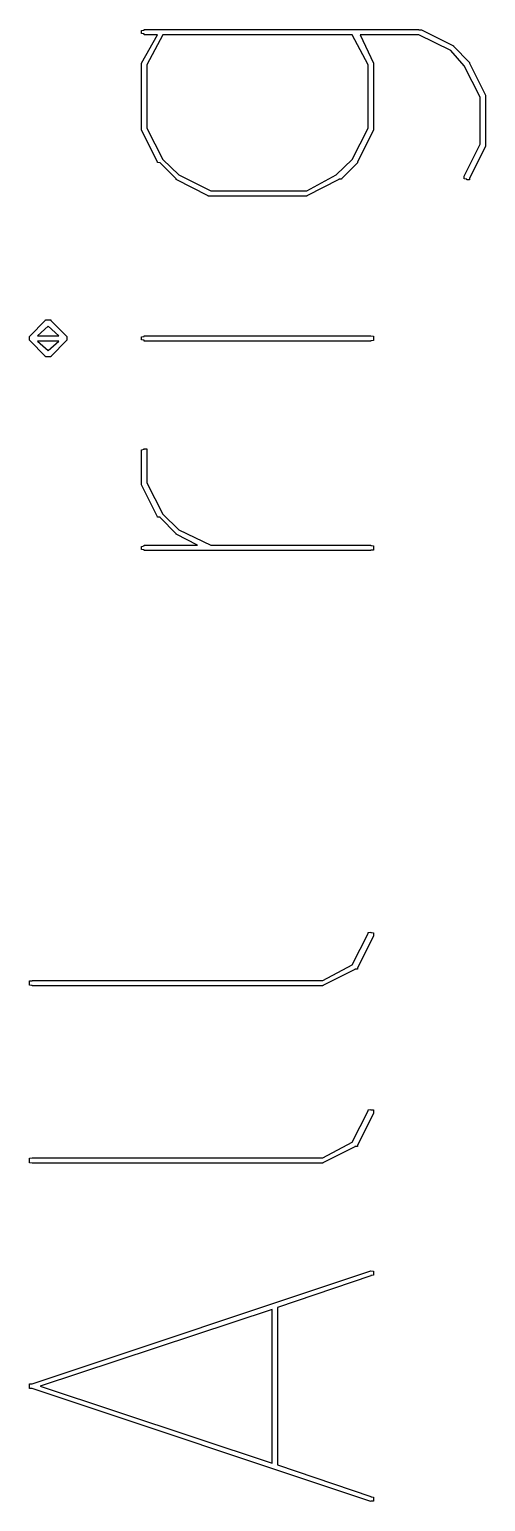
# Model space of a CAD drawing. Extents: x 59 to 2996, y -153 to 1402.
# Drawn here: x 763.321 to 763.492, y 457.204 to 457.756 of the extents above; entities that cross this region are included whole.
import ezdxf

# ---------------------------------------------------------------- set-up
doc = ezdxf.new("R2010")
doc.units = 0
doc.layers.add('BLACK', color=7, linetype='CONTINUOUS')

msp = doc.modelspace()

# ---------------------------------------------------------------- linework, layer by layer
at = {"layer": 'BLACK', "linetype": 'Continuous'}
for p, q in [((763.36314, 457.75603), (763.36414, 457.75613)), ((763.36314, 457.75583), (763.36314, 457.75603)), ((763.36314, 457.75563), (763.36314, 457.75583)), ((763.36314, 457.75543), (763.36314, 457.75563)), ((763.36314, 457.75523), (763.36314, 457.75543)), ((763.36314, 457.75503), (763.36314, 457.75523)), ((763.36314, 457.75493), (763.36314, 457.75503)), ((763.36414, 457.75473), (763.36314, 457.75493)), ((763.36314, 457.74383), (763.36914, 457.75443)), ((763.36414, 457.75633), (763.36414, 457.75643)), ((763.36414, 457.75643), (763.36414, 457.75643)), ((763.36414, 457.75643), (763.46714, 457.75643)), ((763.36414, 457.75623), (763.36414, 457.75633)), ((763.36414, 457.75613), (763.36414, 457.75623)), ((763.36414, 457.75463), (763.36414, 457.75473)), ((763.36414, 457.75453), (763.36414, 457.75463)), ((763.36414, 457.75443), (763.36414, 457.75453)), ((763.36914, 457.75443), (763.36414, 457.75443)), ((763.36414, 457.75443), (763.36414, 457.75443)), ((763.37114, 457.75443), (763.36514, 457.74313)), ((763.44214, 457.75443), (763.37114, 457.75443)), ((763.44814, 457.74313), (763.44214, 457.75443)), ((763.46714, 457.75443), (763.44514, 457.75443)), ((763.44514, 457.75443), (763.45014, 457.74383)), ((763.46714, 457.75643), (763.46714, 457.75643)), ((763.46714, 457.75643), (763.46714, 457.75643)), ((763.46714, 457.75643), (763.46714, 457.75643)), ((763.46714, 457.75643), (763.46714, 457.75643)), ((763.46714, 457.75643), (763.46714, 457.75643)), ((763.46714, 457.75643), (763.46714, 457.75633)), ((763.46714, 457.75643), (763.46714, 457.75643)), ((763.46714, 457.75633), (763.46714, 457.75633)), ((763.46714, 457.75633), (763.46814, 457.75633)), ((763.47914, 457.74853), (763.46714, 457.75443)), ((763.46814, 457.75633), (763.46814, 457.75633)), ((763.46814, 457.75633), (763.48014, 457.75023)), ((763.48414, 457.74273), (763.47914, 457.74853)), ((763.48014, 457.75023), (763.48014, 457.75023)), ((763.48014, 457.75023), (763.48014, 457.75023)), ((763.48014, 457.75023), (763.48014, 457.75023)), ((763.48014, 457.75023), (763.48014, 457.75023)), ((763.48014, 457.75023), (763.48014, 457.75013)), ((763.48014, 457.75013), (763.48014, 457.75013)), ((763.48014, 457.75013), (763.48014, 457.75013)), ((763.48014, 457.75013), (763.48614, 457.74403)), ((763.36314, 457.74373), (763.36314, 457.74383)), ((763.36314, 457.74363), (763.36314, 457.74373)), ((763.36314, 457.74373), (763.36314, 457.74373)), ((763.36314, 457.74353), (763.36314, 457.74363)), ((763.36314, 457.74363), (763.36314, 457.74363)), ((763.36314, 457.74343), (763.36314, 457.74353)), ((763.36314, 457.74353), (763.36314, 457.74353)), ((763.36314, 457.74353), (763.36314, 457.74353)), ((763.36314, 457.74333), (763.36314, 457.74343)), ((763.36314, 457.71913), (763.36314, 457.74333)), ((763.36314, 457.74333), (763.36314, 457.74333)), ((763.36514, 457.74313), (763.36514, 457.71933)), ((763.44814, 457.71933), (763.44814, 457.74313)), ((763.45014, 457.74383), (763.45014, 457.74373)), ((763.45014, 457.74373), (763.45014, 457.74373)), ((763.45014, 457.74373), (763.45014, 457.74373)), ((763.45014, 457.74373), (763.45014, 457.74363)), ((763.45014, 457.74363), (763.45014, 457.74363)), ((763.45014, 457.74363), (763.45014, 457.74353)), ((763.45014, 457.74353), (763.45014, 457.74353)), ((763.45014, 457.74353), (763.45014, 457.74343)), ((763.45014, 457.74343), (763.45014, 457.74343)), ((763.45014, 457.74343), (763.45014, 457.74333)), ((763.45014, 457.74333), (763.45014, 457.74333)), ((763.45014, 457.74333), (763.45014, 457.71913)), ((763.49014, 457.73103), (763.48414, 457.74273)), ((763.48614, 457.74403), (763.48614, 457.74403)), ((763.48614, 457.74403), (763.48614, 457.74403)), ((763.48614, 457.74403), (763.48614, 457.74393)), ((763.48614, 457.74393), (763.48614, 457.74393)), ((763.48614, 457.74393), (763.48614, 457.74393)), ((763.48614, 457.74393), (763.48614, 457.74383)), ((763.48614, 457.74383), (763.48614, 457.74383)), ((763.48614, 457.74383), (763.49214, 457.73173)), ((763.49014, 457.71333), (763.49014, 457.73103)), ((763.49214, 457.73173), (763.49214, 457.73163)), ((763.49214, 457.73163), (763.49214, 457.73163)), ((763.49214, 457.73163), (763.49214, 457.73163)), ((763.49214, 457.73163), (763.49214, 457.73153)), ((763.49214, 457.73153), (763.49214, 457.73153)), ((763.49214, 457.73153), (763.49214, 457.73143)), ((763.49214, 457.73143), (763.49214, 457.73143)), ((763.49214, 457.73143), (763.49214, 457.73133)), ((763.49214, 457.73133), (763.49214, 457.73133)), ((763.49214, 457.73133), (763.49214, 457.73123)), ((763.49214, 457.73123), (763.49214, 457.73123)), ((763.49214, 457.73123), (763.49214, 457.71313)), ((763.36314, 457.71903), (763.36314, 457.71913)), ((763.36314, 457.71913), (763.36314, 457.71913)), ((763.36314, 457.71913), (763.36314, 457.71913)), ((763.36314, 457.71893), (763.36314, 457.71903)), ((763.36314, 457.71883), (763.36314, 457.71893)), ((763.36314, 457.71893), (763.36314, 457.71893)), ((763.36314, 457.71893), (763.36314, 457.71893)), ((763.36314, 457.71873), (763.36314, 457.71883)), ((763.36914, 457.70663), (763.36314, 457.71873)), ((763.36314, 457.71873), (763.36314, 457.71873)), ((763.36314, 457.71873), (763.36314, 457.71873)), ((763.36314, 457.71873), (763.36314, 457.71873)), ((763.36514, 457.71933), (763.37114, 457.70763)), ((763.44214, 457.70763), (763.44814, 457.71933)), ((763.45014, 457.71873), (763.44414, 457.70663)), ((763.45014, 457.71913), (763.45014, 457.71913)), ((763.45014, 457.71913), (763.45014, 457.71903)), ((763.45014, 457.71903), (763.45014, 457.71903)), ((763.45014, 457.71903), (763.45014, 457.71893)), ((763.45014, 457.71893), (763.45014, 457.71893)), ((763.45014, 457.71893), (763.45014, 457.71883)), ((763.45014, 457.71883), (763.45014, 457.71883)), ((763.45014, 457.71883), (763.45014, 457.71873)), ((763.45014, 457.71873), (763.45014, 457.71873)), ((763.45014, 457.71873), (763.45014, 457.71873)), ((763.48414, 457.70143), (763.49014, 457.71333)), ((763.49214, 457.71313), (763.49214, 457.71303)), ((763.37114, 457.70763), (763.37714, 457.70183)), ((763.43614, 457.70183), (763.44214, 457.70763)), ((763.49214, 457.71263), (763.48614, 457.70053)), ((763.49214, 457.71303), (763.49214, 457.71303)), ((763.49214, 457.71303), (763.49214, 457.71293)), ((763.49214, 457.71293), (763.49214, 457.71293)), ((763.49214, 457.71293), (763.49214, 457.71283)), ((763.49214, 457.71283), (763.49214, 457.71283)), ((763.49214, 457.71283), (763.49214, 457.71273)), ((763.49214, 457.71273), (763.49214, 457.71273)), ((763.49214, 457.71273), (763.49214, 457.71263)), ((763.49214, 457.71263), (763.49214, 457.71263)), ((763.36914, 457.70653), (763.36914, 457.70663)), ((763.37014, 457.70643), (763.36914, 457.70653)), ((763.36914, 457.70653), (763.36914, 457.70653)), ((763.37014, 457.70633), (763.37014, 457.70643)), ((763.37014, 457.70643), (763.37014, 457.70643)), ((763.37014, 457.70643), (763.37014, 457.70643)), ((763.37614, 457.70033), (763.37014, 457.70633)), ((763.37014, 457.70633), (763.37014, 457.70633)), ((763.44414, 457.70633), (763.43814, 457.70033)), ((763.44414, 457.70663), (763.44414, 457.70663)), ((763.44414, 457.70663), (763.44414, 457.70653)), ((763.44414, 457.70653), (763.44414, 457.70653)), ((763.44414, 457.70653), (763.44414, 457.70643)), ((763.44414, 457.70643), (763.44414, 457.70643)), ((763.44414, 457.70643), (763.44414, 457.70643)), ((763.44414, 457.70643), (763.44414, 457.70633)), ((763.37614, 457.70023), (763.37614, 457.70033)), ((763.37614, 457.70013), (763.37614, 457.70023)), ((763.37614, 457.70023), (763.37614, 457.70023)), ((763.37614, 457.70023), (763.37614, 457.70023)), ((763.38814, 457.69403), (763.37614, 457.70013)), ((763.37614, 457.70013), (763.37614, 457.70013)), ((763.37614, 457.70013), (763.37614, 457.70013)), ((763.37614, 457.70013), (763.37614, 457.70013)), ((763.37714, 457.70183), (763.38914, 457.69593)), ((763.42514, 457.69593), (763.43614, 457.70183)), ((763.43714, 457.70013), (763.42514, 457.69403)), ((763.43814, 457.70023), (763.43714, 457.70023)), ((763.43714, 457.70023), (763.43714, 457.70023)), ((763.43714, 457.70023), (763.43714, 457.70013)), ((763.43714, 457.70013), (763.43714, 457.70013)), ((763.43714, 457.70013), (763.43714, 457.70013)), ((763.43814, 457.70033), (763.43814, 457.70033)), ((763.43814, 457.70033), (763.43814, 457.70023)), ((763.48414, 457.70123), (763.48414, 457.70143)), ((763.48414, 457.70103), (763.48414, 457.70123)), ((763.48414, 457.70083), (763.48414, 457.70103)), ((763.48414, 457.70073), (763.48414, 457.70083)), ((763.48414, 457.70053), (763.48414, 457.70073)), ((763.48414, 457.70033), (763.48414, 457.70053)), ((763.48514, 457.70023), (763.48414, 457.70033)), ((763.48514, 457.70013), (763.48514, 457.70023)), ((763.48514, 457.70003), (763.48514, 457.70013)), ((763.48614, 457.70003), (763.48514, 457.70003)), ((763.48514, 457.70003), (763.48514, 457.70003)), ((763.48514, 457.70003), (763.48514, 457.70003)), ((763.48614, 457.70053), (763.48614, 457.70053)), ((763.48614, 457.70053), (763.48614, 457.70033)), ((763.48614, 457.70033), (763.48614, 457.70023)), ((763.48614, 457.70023), (763.48614, 457.70013)), ((763.48614, 457.70013), (763.48614, 457.70003)), ((763.38814, 457.69393), (763.38814, 457.69403)), ((763.38814, 457.69403), (763.38814, 457.69403)), ((763.38814, 457.69403), (763.38814, 457.69403)), ((763.38814, 457.69403), (763.38814, 457.69403)), ((763.38814, 457.69403), (763.38814, 457.69403)), ((763.38814, 457.69403), (763.38814, 457.69403)), ((763.42514, 457.69393), (763.38814, 457.69393)), ((763.38814, 457.69393), (763.38814, 457.69393)), ((763.38814, 457.69393), (763.38814, 457.69393)), ((763.38814, 457.69393), (763.38814, 457.69393)), ((763.38814, 457.69393), (763.38814, 457.69393)), ((763.38914, 457.69593), (763.42514, 457.69593)), ((763.42514, 457.69403), (763.42514, 457.69403)), ((763.42514, 457.69403), (763.42514, 457.69403)), ((763.42514, 457.69403), (763.42514, 457.69403)), ((763.42514, 457.69403), (763.42514, 457.69403)), ((763.42514, 457.69403), (763.42514, 457.69403)), ((763.42514, 457.69403), (763.42514, 457.69403)), ((763.42514, 457.69403), (763.42514, 457.69393)), ((763.42514, 457.69393), (763.42514, 457.69393)), ((763.42514, 457.69393), (763.42514, 457.69393)), ((763.42514, 457.69393), (763.42514, 457.69393)), ((763.42514, 457.69393), (763.42514, 457.69393)), ((763.32114, 457.64123), (763.32714, 457.64733)), ((763.32714, 457.64733), (763.32714, 457.64743)), ((763.32714, 457.64743), (763.32714, 457.64743)), ((763.32714, 457.64743), (763.32814, 457.64743)), ((763.32714, 457.64733), (763.32714, 457.64733)), ((763.32814, 457.64743), (763.32814, 457.64753)), ((763.32814, 457.64753), (763.32814, 457.64753)), ((763.32814, 457.64753), (763.32814, 457.64753)), ((763.32814, 457.64753), (763.32814, 457.64753)), ((763.32814, 457.64753), (763.32814, 457.64753)), ((763.32814, 457.64753), (763.32814, 457.64753)), ((763.32814, 457.64753), (763.32814, 457.64753)), ((763.32814, 457.64753), (763.32814, 457.64753)), ((763.32814, 457.64753), (763.32814, 457.64753)), ((763.32814, 457.64753), (763.32814, 457.64753)), ((763.32814, 457.64753), (763.32814, 457.64753)), ((763.32814, 457.64753), (763.32814, 457.64753)), ((763.32814, 457.64753), (763.32814, 457.64743)), ((763.32814, 457.64743), (763.32914, 457.64743)), ((763.32914, 457.64743), (763.32914, 457.64723)), ((763.32914, 457.64723), (763.33514, 457.64123)), ((763.32814, 457.64513), (763.32414, 457.64153)), ((763.32414, 457.64153), (763.33214, 457.64153)), ((763.33214, 457.64153), (763.32814, 457.64513)), ((763.36414, 457.64143), (763.36414, 457.64153)), ((763.36414, 457.64153), (763.36414, 457.64153)), ((763.36414, 457.64153), (763.44914, 457.64153)), ((763.36414, 457.64133), (763.36414, 457.64143)), ((763.36414, 457.64123), (763.36414, 457.64133)), ((763.44914, 457.64153), (763.44914, 457.64143)), ((763.44914, 457.64153), (763.44914, 457.64153)), ((763.44914, 457.64143), (763.45014, 457.64133)), ((763.45014, 457.64133), (763.45014, 457.64123)), ((763.32114, 457.64113), (763.32114, 457.64123)), ((763.32114, 457.64123), (763.32114, 457.64123)), ((763.32114, 457.64103), (763.32114, 457.64113)), ((763.32114, 457.64113), (763.32114, 457.64113)), ((763.32114, 457.64093), (763.32114, 457.64103)), ((763.32114, 457.64073), (763.32114, 457.64093)), ((763.32114, 457.64053), (763.32114, 457.64073)), ((763.32114, 457.64073), (763.32114, 457.64073)), ((763.32114, 457.64043), (763.32114, 457.64053)), ((763.32114, 457.64033), (763.32114, 457.64043)), ((763.32114, 457.64013), (763.32114, 457.64033)), ((763.32114, 457.64033), (763.32114, 457.64033)), ((763.32114, 457.64033), (763.32114, 457.64033)), ((763.32114, 457.64003), (763.32114, 457.64013)), ((763.32114, 457.63993), (763.32114, 457.64003)), ((763.32114, 457.63983), (763.32114, 457.63993)), ((763.32714, 457.63373), (763.32114, 457.63983)), ((763.32114, 457.63983), (763.32114, 457.63983)), ((763.32414, 457.63953), (763.32814, 457.63593)), ((763.33214, 457.63953), (763.32414, 457.63953)), ((763.32814, 457.63593), (763.33214, 457.63953)), ((763.33514, 457.63983), (763.32914, 457.63373)), ((763.33514, 457.64123), (763.33514, 457.64123)), ((763.33514, 457.64123), (763.33514, 457.64113)), ((763.33514, 457.64113), (763.33514, 457.64103)), ((763.33514, 457.64103), (763.33514, 457.64093)), ((763.33514, 457.64093), (763.33514, 457.64093)), ((763.33514, 457.64093), (763.33514, 457.64073)), ((763.33514, 457.64073), (763.33514, 457.64053)), ((763.33514, 457.64053), (763.33514, 457.64053)), ((763.33514, 457.64053), (763.33514, 457.64053)), ((763.33514, 457.64053), (763.33514, 457.64033)), ((763.33514, 457.64033), (763.33514, 457.64013)), ((763.33514, 457.64013), (763.33514, 457.64003)), ((763.33514, 457.64003), (763.33514, 457.63993)), ((763.33514, 457.63993), (763.33514, 457.63993)), ((763.33514, 457.63993), (763.33514, 457.63983)), ((763.33514, 457.63983), (763.33514, 457.63983)), ((763.36314, 457.64113), (763.36414, 457.64123)), ((763.36314, 457.64093), (763.36314, 457.64113)), ((763.36314, 457.64073), (763.36314, 457.64093)), ((763.36314, 457.64053), (763.36314, 457.64073)), ((763.36314, 457.64033), (763.36314, 457.64053)), ((763.36314, 457.64013), (763.36314, 457.64033)), ((763.36314, 457.63993), (763.36314, 457.64013)), ((763.36414, 457.63983), (763.36314, 457.63993)), ((763.36414, 457.63973), (763.36414, 457.63983)), ((763.36414, 457.63963), (763.36414, 457.63973)), ((763.36414, 457.63953), (763.36414, 457.63963)), ((763.44914, 457.63953), (763.36414, 457.63953)), ((763.36414, 457.63953), (763.36414, 457.63953)), ((763.45014, 457.63973), (763.44914, 457.63963)), ((763.44914, 457.63963), (763.44914, 457.63953)), ((763.44914, 457.63953), (763.44914, 457.63953)), ((763.45014, 457.64123), (763.45014, 457.64103)), ((763.45014, 457.64103), (763.45014, 457.64093)), ((763.45014, 457.64093), (763.45014, 457.64073)), ((763.45014, 457.64073), (763.45014, 457.64053)), ((763.45014, 457.64053), (763.45014, 457.64033)), ((763.45014, 457.64033), (763.45014, 457.64013)), ((763.45014, 457.64013), (763.45014, 457.63993)), ((763.45014, 457.63993), (763.45014, 457.63983)), ((763.45014, 457.63983), (763.45014, 457.63973)), ((763.32714, 457.63363), (763.32714, 457.63373)), ((763.32814, 457.63363), (763.32714, 457.63363)), ((763.32814, 457.63363), (763.32814, 457.63353)), ((763.32814, 457.63353), (763.32814, 457.63363)), ((763.32914, 457.63363), (763.32814, 457.63363)), ((763.32814, 457.63353), (763.32814, 457.63353)), ((763.32814, 457.63353), (763.32814, 457.63353)), ((763.32814, 457.63353), (763.32814, 457.63353)), ((763.32814, 457.63353), (763.32814, 457.63353)), ((763.32814, 457.63353), (763.32814, 457.63343)), ((763.32814, 457.63343), (763.32814, 457.63353)), ((763.32814, 457.63353), (763.32814, 457.63353)), ((763.32814, 457.63353), (763.32814, 457.63353)), ((763.32814, 457.63353), (763.32814, 457.63353)), ((763.32814, 457.63353), (763.32814, 457.63353)), ((763.32814, 457.63353), (763.32814, 457.63353)), ((763.32814, 457.63353), (763.32814, 457.63353)), ((763.32814, 457.63353), (763.32814, 457.63353)), ((763.32814, 457.63343), (763.32814, 457.63343)), ((763.32914, 457.63373), (763.32914, 457.63373)), ((763.32914, 457.63373), (763.32914, 457.63373)), ((763.32914, 457.63373), (763.32914, 457.63363)), ((763.32914, 457.63363), (763.32914, 457.63363)), ((763.36314, 457.59873), (763.36414, 457.59893)), ((763.36314, 457.59863), (763.36314, 457.59873)), ((763.36314, 457.59843), (763.36314, 457.59863)), ((763.36314, 457.59823), (763.36314, 457.59843)), ((763.36314, 457.58613), (763.36314, 457.59823)), ((763.36414, 457.59913), (763.36414, 457.59923)), ((763.36414, 457.59923), (763.36414, 457.59913)), ((763.36414, 457.59913), (763.36514, 457.59913)), ((763.36414, 457.59903), (763.36414, 457.59913)), ((763.36414, 457.59913), (763.36414, 457.59913)), ((763.36414, 457.59893), (763.36414, 457.59903)), ((763.36514, 457.59913), (763.36514, 457.59903)), ((763.36514, 457.59903), (763.36514, 457.59893)), ((763.36514, 457.59893), (763.36514, 457.59873)), ((763.36514, 457.59873), (763.36514, 457.59853)), ((763.36514, 457.59853), (763.36514, 457.59843)), ((763.36514, 457.59843), (763.36514, 457.59823)), ((763.36514, 457.59823), (763.36514, 457.58633)), ((763.36314, 457.58603), (763.36314, 457.58613)), ((763.36514, 457.58633), (763.37114, 457.57463)), ((763.36314, 457.58593), (763.36314, 457.58603)), ((763.36314, 457.58603), (763.36314, 457.58603)), ((763.36314, 457.58583), (763.36314, 457.58593)), ((763.36314, 457.58593), (763.36314, 457.58593)), ((763.36314, 457.58573), (763.36314, 457.58583)), ((763.36314, 457.58583), (763.36314, 457.58583)), ((763.36314, 457.58583), (763.36314, 457.58583)), ((763.36314, 457.58563), (763.36314, 457.58573)), ((763.36314, 457.58573), (763.36314, 457.58573)), ((763.36914, 457.57353), (763.36314, 457.58563)), ((763.36314, 457.58563), (763.36314, 457.58563)), ((763.36914, 457.57343), (763.36914, 457.57353)), ((763.36914, 457.57353), (763.36914, 457.57353)), ((763.37014, 457.57343), (763.36914, 457.57343)), ((763.37014, 457.57333), (763.37014, 457.57343)), ((763.37014, 457.57343), (763.37014, 457.57343)), ((763.37614, 457.56723), (763.37014, 457.57333)), ((763.37014, 457.57333), (763.37014, 457.57333)), ((763.37114, 457.57463), (763.37714, 457.56873)), ((763.37614, 457.56713), (763.37614, 457.56723)), ((763.37614, 457.56723), (763.37614, 457.56723)), ((763.37614, 457.56703), (763.37614, 457.56713)), ((763.37614, 457.56713), (763.37614, 457.56713)), ((763.37614, 457.56713), (763.37614, 457.56713)), ((763.37614, 457.56713), (763.37614, 457.56713)), ((763.38414, 457.56293), (763.37614, 457.56703)), ((763.37614, 457.56703), (763.37614, 457.56703)), ((763.37714, 457.56873), (763.38914, 457.56293)), ((763.36314, 457.56243), (763.36414, 457.56263)), ((763.36314, 457.56233), (763.36314, 457.56243)), ((763.36314, 457.56213), (763.36314, 457.56233)), ((763.36314, 457.56193), (763.36314, 457.56213)), ((763.36314, 457.56173), (763.36314, 457.56193)), ((763.36314, 457.56153), (763.36314, 457.56173)), ((763.36314, 457.56133), (763.36314, 457.56153)), ((763.36414, 457.56123), (763.36314, 457.56133)), ((763.36414, 457.56283), (763.36414, 457.56293)), ((763.36414, 457.56293), (763.36414, 457.56293)), ((763.36414, 457.56293), (763.38414, 457.56293)), ((763.36414, 457.56273), (763.36414, 457.56283)), ((763.36414, 457.56263), (763.36414, 457.56273)), ((763.36414, 457.56113), (763.36414, 457.56123)), ((763.36414, 457.56103), (763.36414, 457.56113)), ((763.36414, 457.56093), (763.36414, 457.56103)), ((763.44914, 457.56093), (763.36414, 457.56093)), ((763.36414, 457.56093), (763.36414, 457.56093)), ((763.38914, 457.56293), (763.44914, 457.56293)), ((763.44914, 457.56293), (763.44914, 457.56293)), ((763.44914, 457.56293), (763.44914, 457.56283)), ((763.44914, 457.56283), (763.45014, 457.56273)), ((763.45014, 457.56103), (763.44914, 457.56103)), ((763.44914, 457.56103), (763.44914, 457.56093)), ((763.44914, 457.56093), (763.44914, 457.56093)), ((763.45014, 457.56273), (763.45014, 457.56263)), ((763.45014, 457.56263), (763.45014, 457.56243)), ((763.45014, 457.56243), (763.45014, 457.56233)), ((763.45014, 457.56233), (763.45014, 457.56213)), ((763.45014, 457.56213), (763.45014, 457.56193)), ((763.45014, 457.56193), (763.45014, 457.56173)), ((763.45014, 457.56173), (763.45014, 457.56153)), ((763.45014, 457.56153), (763.45014, 457.56133)), ((763.45014, 457.56133), (763.45014, 457.56123)), ((763.45014, 457.56123), (763.45014, 457.56103)), ((763.44214, 457.40543), (763.44814, 457.41723)), ((763.45014, 457.41633), (763.44414, 457.40423)), ((763.44814, 457.41763), (763.44914, 457.41773)), ((763.44814, 457.41753), (763.44814, 457.41763)), ((763.44814, 457.41743), (763.44814, 457.41753)), ((763.44814, 457.41723), (763.44814, 457.41743)), ((763.44814, 457.41723), (763.44814, 457.41723)), ((763.44914, 457.41773), (763.44914, 457.41763)), ((763.44914, 457.41773), (763.44914, 457.41773)), ((763.44914, 457.41773), (763.44914, 457.41773)), ((763.44914, 457.41773), (763.44914, 457.41773)), ((763.44914, 457.41763), (763.45014, 457.41753)), ((763.45014, 457.41753), (763.45014, 457.41743)), ((763.45014, 457.41743), (763.45014, 457.41723)), ((763.45014, 457.41723), (763.45014, 457.41703)), ((763.45014, 457.41703), (763.45014, 457.41693)), ((763.45014, 457.41693), (763.45014, 457.41673)), ((763.45014, 457.41673), (763.45014, 457.41653)), ((763.45014, 457.41653), (763.45014, 457.41633)), ((763.43114, 457.39963), (763.44214, 457.40543)), ((763.44414, 457.40383), (763.44314, 457.40383)), ((763.44314, 457.40383), (763.44314, 457.40383)), ((763.44314, 457.40383), (763.44314, 457.40383)), ((763.44314, 457.40383), (763.44314, 457.40373)), ((763.44414, 457.40423), (763.44414, 457.40423)), ((763.44414, 457.40423), (763.44414, 457.40423)), ((763.44414, 457.40423), (763.44414, 457.40413)), ((763.44414, 457.40413), (763.44414, 457.40413)), ((763.44414, 457.40413), (763.44414, 457.40403)), ((763.44414, 457.40403), (763.44414, 457.40403)), ((763.44414, 457.40403), (763.44414, 457.40403)), ((763.44414, 457.40403), (763.44414, 457.40393)), ((763.44414, 457.40393), (763.44414, 457.40393)), ((763.44414, 457.40393), (763.44414, 457.40393)), ((763.44414, 457.40393), (763.44414, 457.40383)), ((763.32114, 457.39943), (763.32214, 457.39953)), ((763.32114, 457.39933), (763.32114, 457.39943)), ((763.32114, 457.39913), (763.32114, 457.39933)), ((763.32114, 457.39903), (763.32114, 457.39913)), ((763.32114, 457.39883), (763.32114, 457.39903)), ((763.32114, 457.39863), (763.32114, 457.39883)), ((763.32114, 457.39843), (763.32114, 457.39863)), ((763.32114, 457.39823), (763.32114, 457.39843)), ((763.32214, 457.39953), (763.32214, 457.39963)), ((763.32214, 457.39963), (763.32214, 457.39963)), ((763.32214, 457.39963), (763.43114, 457.39963)), ((763.44314, 457.40373), (763.43114, 457.39773)), ((763.32114, 457.39803), (763.32114, 457.39823)), ((763.32114, 457.39793), (763.32114, 457.39803)), ((763.32114, 457.39783), (763.32114, 457.39793)), ((763.32214, 457.39773), (763.32114, 457.39783)), ((763.32214, 457.39763), (763.32214, 457.39773)), ((763.43114, 457.39763), (763.32214, 457.39763)), ((763.32214, 457.39763), (763.32214, 457.39763)), ((763.43114, 457.39773), (763.43114, 457.39773)), ((763.43114, 457.39773), (763.43114, 457.39773)), ((763.43114, 457.39773), (763.43114, 457.39773)), ((763.43114, 457.39773), (763.43114, 457.39763)), ((763.43114, 457.39763), (763.43114, 457.39763)), ((763.43114, 457.39763), (763.43114, 457.39763)), ((763.43114, 457.39763), (763.43114, 457.39763)), ((763.43114, 457.39763), (763.43114, 457.39763)), ((763.43114, 457.39763), (763.43114, 457.39763)), ((763.43114, 457.39763), (763.43114, 457.39763)), ((763.43114, 457.39763), (763.43114, 457.39763)), ((763.44214, 457.33893), (763.44814, 457.35073)), ((763.45014, 457.34983), (763.44414, 457.33773)), ((763.44814, 457.35113), (763.44914, 457.35123)), ((763.44814, 457.35103), (763.44814, 457.35113)), ((763.44814, 457.35083), (763.44814, 457.35103)), ((763.44814, 457.35073), (763.44814, 457.35083)), ((763.44814, 457.35073), (763.44814, 457.35073)), ((763.44914, 457.35123), (763.44914, 457.35113)), ((763.44914, 457.35123), (763.44914, 457.35123)), ((763.44914, 457.35123), (763.44914, 457.35123)), ((763.44914, 457.35123), (763.44914, 457.35123)), ((763.44914, 457.35113), (763.45014, 457.35103)), ((763.45014, 457.35103), (763.45014, 457.35093)), ((763.45014, 457.35093), (763.45014, 457.35073)), ((763.45014, 457.35073), (763.45014, 457.35053)), ((763.45014, 457.35053), (763.45014, 457.35033)), ((763.45014, 457.35033), (763.45014, 457.35013)), ((763.45014, 457.35013), (763.45014, 457.34993)), ((763.45014, 457.34993), (763.45014, 457.34983)), ((763.43114, 457.33313), (763.44214, 457.33893)), ((763.44414, 457.33773), (763.44414, 457.33773)), ((763.44414, 457.33773), (763.44414, 457.33763)), ((763.44414, 457.33763), (763.44414, 457.33763)), ((763.44414, 457.33763), (763.44414, 457.33753)), ((763.32114, 457.33293), (763.32214, 457.33303)), ((763.32114, 457.33283), (763.32114, 457.33293)), ((763.32114, 457.33263), (763.32114, 457.33283)), ((763.32114, 457.33253), (763.32114, 457.33263)), ((763.32114, 457.33233), (763.32114, 457.33253)), ((763.32114, 457.33213), (763.32114, 457.33233)), ((763.32114, 457.33193), (763.32114, 457.33213)), ((763.32214, 457.33303), (763.32214, 457.33313)), ((763.32214, 457.33313), (763.43114, 457.33313)), ((763.32214, 457.33303), (763.32214, 457.33303)), ((763.44314, 457.33723), (763.43114, 457.33123)), ((763.44414, 457.33733), (763.44314, 457.33733)), ((763.44314, 457.33733), (763.44314, 457.33723)), ((763.44314, 457.33723), (763.44314, 457.33723)), ((763.44314, 457.33723), (763.44314, 457.33723)), ((763.44414, 457.33753), (763.44414, 457.33753)), ((763.44414, 457.33753), (763.44414, 457.33753)), ((763.44414, 457.33753), (763.44414, 457.33753)), ((763.44414, 457.33753), (763.44414, 457.33743)), ((763.44414, 457.33743), (763.44414, 457.33743)), ((763.44414, 457.33743), (763.44414, 457.33733)), ((763.44414, 457.33733), (763.44414, 457.33733)), ((763.32114, 457.33173), (763.32114, 457.33193)), ((763.32114, 457.33153), (763.32114, 457.33173)), ((763.32114, 457.33143), (763.32114, 457.33153)), ((763.32114, 457.33123), (763.32114, 457.33143)), ((763.32214, 457.33113), (763.32114, 457.33123)), ((763.43114, 457.33113), (763.32214, 457.33113)), ((763.32214, 457.33113), (763.32214, 457.33113)), ((763.32214, 457.33113), (763.32214, 457.33113)), ((763.43114, 457.33123), (763.43114, 457.33123)), ((763.43114, 457.33123), (763.43114, 457.33123)), ((763.43114, 457.33123), (763.43114, 457.33113)), ((763.43114, 457.33113), (763.43114, 457.33113)), ((763.43114, 457.33113), (763.43114, 457.33113)), ((763.43114, 457.33113), (763.43114, 457.33113)), ((763.43114, 457.33113), (763.43114, 457.33113)), ((763.43114, 457.33113), (763.43114, 457.33113)), ((763.43114, 457.33113), (763.43114, 457.33113)), ((763.43114, 457.33113), (763.43114, 457.33113)), ((763.43114, 457.33113), (763.43114, 457.33113)), ((763.32214, 457.24833), (763.44914, 457.29073)), ((763.44914, 457.28883), (763.41414, 457.27693)), ((763.44914, 457.29073), (763.44914, 457.29063)), ((763.44914, 457.29073), (763.44914, 457.29073)), ((763.44914, 457.29073), (763.44914, 457.29073)), ((763.44914, 457.29073), (763.44914, 457.29073)), ((763.44914, 457.29073), (763.44914, 457.29073)), ((763.44914, 457.29063), (763.45014, 457.29053)), ((763.45014, 457.28903), (763.44914, 457.28893)), ((763.44914, 457.28893), (763.44914, 457.28883)), ((763.45014, 457.29053), (763.45014, 457.29043)), ((763.45014, 457.29043), (763.45014, 457.29023)), ((763.45014, 457.29023), (763.45014, 457.29003)), ((763.45014, 457.29003), (763.45014, 457.28993)), ((763.45014, 457.28993), (763.45014, 457.28973)), ((763.45014, 457.28973), (763.45014, 457.28953)), ((763.45014, 457.28953), (763.45014, 457.28933)), ((763.45014, 457.28933), (763.45014, 457.28913)), ((763.45014, 457.28913), (763.45014, 457.28903)), ((763.41414, 457.27693), (763.41414, 457.21793)), ((763.41214, 457.27623), (763.32514, 457.24743)), ((763.41214, 457.21853), (763.41214, 457.27623)), ((763.32114, 457.24823), (763.32114, 457.24833)), ((763.32114, 457.24833), (763.32114, 457.24833)), ((763.32114, 457.24833), (763.32214, 457.24833)), ((763.32114, 457.24813), (763.32114, 457.24823)), ((763.32114, 457.24823), (763.32114, 457.24823)), ((763.32114, 457.24823), (763.32114, 457.24823)), ((763.32114, 457.24823), (763.32114, 457.24823)), ((763.32114, 457.24803), (763.32114, 457.24813)), ((763.32114, 457.24813), (763.32114, 457.24813)), ((763.32114, 457.24793), (763.32114, 457.24803)), ((763.32114, 457.24803), (763.32114, 457.24803)), ((763.32114, 457.24803), (763.32114, 457.24803)), ((763.32114, 457.24783), (763.32114, 457.24793)), ((763.32114, 457.24793), (763.32114, 457.24793)), ((763.32114, 457.24793), (763.32114, 457.24793)), ((763.32114, 457.24773), (763.32114, 457.24783)), ((763.32114, 457.24763), (763.32114, 457.24773)), ((763.32114, 457.24773), (763.32114, 457.24773)), ((763.32114, 457.24773), (763.32114, 457.24773)), ((763.32114, 457.24753), (763.32114, 457.24763)), ((763.32114, 457.24743), (763.32114, 457.24753)), ((763.32114, 457.24753), (763.32114, 457.24753)), ((763.32114, 457.24753), (763.32114, 457.24753)), ((763.32114, 457.24733), (763.32114, 457.24743)), ((763.32114, 457.24723), (763.32114, 457.24733)), ((763.32114, 457.24733), (763.32114, 457.24733)), ((763.32114, 457.24733), (763.32114, 457.24733)), ((763.32114, 457.24713), (763.32114, 457.24723)), ((763.32114, 457.24703), (763.32114, 457.24713)), ((763.32114, 457.24713), (763.32114, 457.24713)), ((763.32114, 457.24713), (763.32114, 457.24713)), ((763.32114, 457.24693), (763.32114, 457.24703)), ((763.32114, 457.24703), (763.32114, 457.24703)), ((763.32114, 457.24683), (763.32114, 457.24693)), ((763.32114, 457.24693), (763.32114, 457.24693)), ((763.32114, 457.24693), (763.32114, 457.24693)), ((763.32114, 457.24673), (763.32114, 457.24683)), ((763.32114, 457.24683), (763.32114, 457.24683)), ((763.32114, 457.24683), (763.32114, 457.24683)), ((763.32114, 457.24663), (763.32114, 457.24673)), ((763.32114, 457.24673), (763.32114, 457.24673)), ((763.32114, 457.24653), (763.32114, 457.24663)), ((763.32114, 457.24663), (763.32114, 457.24663)), ((763.32114, 457.24663), (763.32114, 457.24663)), ((763.32214, 457.24653), (763.32114, 457.24653)), ((763.32114, 457.24653), (763.32114, 457.24653)), ((763.32114, 457.24653), (763.32114, 457.24653)), ((763.32214, 457.24833), (763.32214, 457.24833)), ((763.32214, 457.24833), (763.32214, 457.24833)), ((763.44914, 457.20413), (763.32214, 457.24653)), ((763.32214, 457.24653), (763.32214, 457.24653)), ((763.32214, 457.24653), (763.32214, 457.24653)), ((763.32514, 457.24743), (763.41214, 457.21853)), ((763.41414, 457.21793), (763.44914, 457.20603)), ((763.44914, 457.20603), (763.44914, 457.20603)), ((763.44914, 457.20603), (763.44914, 457.20593)), ((763.44914, 457.20593), (763.45014, 457.20583)), ((763.45014, 457.20583), (763.45014, 457.20573)), ((763.45014, 457.20573), (763.45014, 457.20553)), ((763.45014, 457.20553), (763.45014, 457.20533)), ((763.45014, 457.20533), (763.45014, 457.20513)), ((763.45014, 457.20513), (763.45014, 457.20493)), ((763.45014, 457.20433), (763.44914, 457.20423)), ((763.44914, 457.20423), (763.44914, 457.20413)), ((763.44914, 457.20413), (763.44914, 457.20413)), ((763.44914, 457.20413), (763.44914, 457.20413)), ((763.44914, 457.20413), (763.44914, 457.20413)), ((763.45014, 457.20493), (763.45014, 457.20473)), ((763.45014, 457.20473), (763.45014, 457.20463)), ((763.45014, 457.20463), (763.45014, 457.20443)), ((763.45014, 457.20443), (763.45014, 457.20433))]:
    msp.add_line(p, q, dxfattribs=at)

doc.saveas('drawing.dxf')
